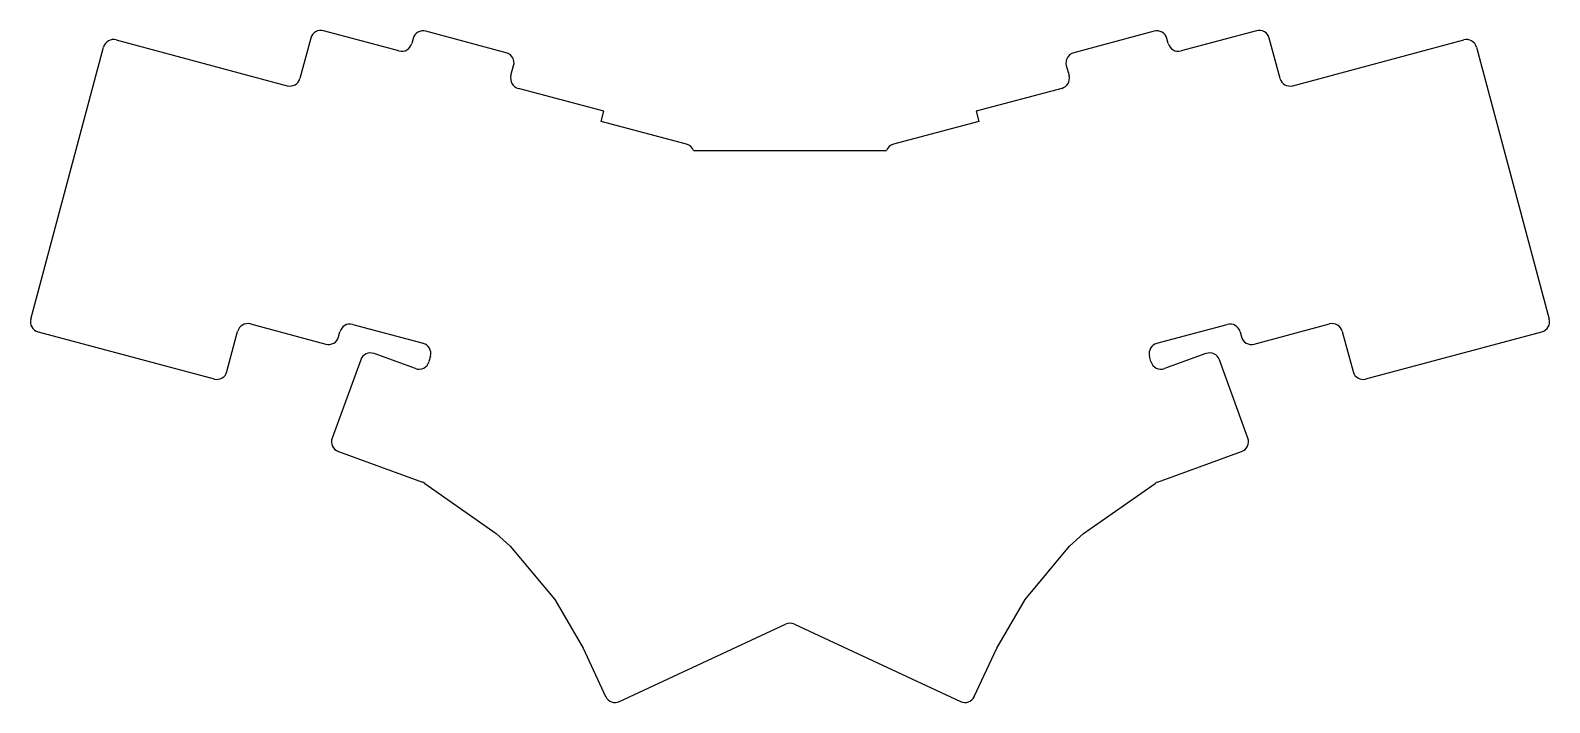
# Model space of a CAD drawing. Header units: millimetres. Extents: x 48 to 340, y -207 to -78.
import ezdxf

# ---------------------------------------------------------------- set-up
doc = ezdxf.new("R2010")
doc.units = ezdxf.units.MM

msp = doc.modelspace()

# ---------------------------------------------------------------- linework, layer by layer
for p, q in [((118.76, -81.86), (104.27, -77.98)), ((139.38, -82.21), (123.92, -78.07)), ((263.81, -78.07), (248.36, -82.21)), ((283.46, -77.98), (268.97, -81.86)), ((48.04, -133.31), (62.01, -81.15)), ((64.46, -79.74), (97.3, -88.54)), ((101.82, -79.39), (99.75, -87.12)), ((121.47, -79.48), (121.21, -80.45)), ((266.52, -80.45), (266.26, -79.48)), ((287.98, -87.12), (285.91, -79.39)), ((290.43, -88.54), (323.27, -79.74)), ((325.72, -81.15), (339.7, -133.31)), ((140.27, -86.59), (140.79, -84.66)), ((246.94, -84.66), (247.46, -86.59)), ((158.11, -93.44), (141.69, -89.04)), ((246.05, -89.04), (229.63, -93.44)), ((157.59, -95.37), (158.11, -93.44)), ((174.01, -99.77), (157.59, -95.37)), ((230.14, -95.37), (213.72, -99.77)), ((229.63, -93.44), (230.14, -95.37)), ((212.37, -101), (175.36, -101)), ((49.45, -135.76), (83.26, -144.82)), ((85.71, -143.4), (87.78, -135.68)), ((90.23, -134.26), (104.72, -138.15)), ((107.17, -136.73), (107.43, -135.76)), ((109.88, -134.35), (123.4, -137.97)), ((264.33, -137.97), (277.86, -134.35)), ((280.31, -135.76), (280.57, -136.73)), ((283.02, -138.15), (297.5, -134.26)), ((299.95, -135.68), (302.02, -143.4)), ((304.47, -144.82), (338.28, -135.76)), ((121.92, -142.83), (113.97, -139.94)), ((273.76, -139.94), (265.82, -142.83)), ((111.41, -141.14), (105.93, -156.17)), ((124.81, -140.42), (124.53, -141.47)), ((263.2, -141.47), (262.92, -140.42)), ((281.8, -156.17), (276.33, -141.14)), ((107.13, -158.74), (123.26, -164.61)), ((264.47, -164.61), (280.6, -158.74)), ((123.73, -164.85), (137.46, -174.47)), ((250.27, -174.47), (264.01, -164.85)), ((137.46, -174.47), (140.15, -176.93)), ((247.58, -176.93), (250.27, -174.47)), ((140.15, -176.93), (148.71, -187.13)), ((239.02, -187.13), (247.58, -176.93)), ((148.71, -187.13), (154.14, -196.5)), ((233.59, -196.5), (239.02, -187.13)), ((161.12, -206.74), (193.02, -191.87)), ((194.71, -191.87), (226.61, -206.74)), ((154.14, -196.5), (158.46, -205.78)), ((229.27, -205.78), (233.59, -196.5))]:
    msp.add_line(p, q)
for centre, start, end in [((103.76, -79.91), 75, 165), ((123.4, -80), 75, 165), ((264.33, -80), 15, 105), ((283.98, -79.91), 15, 105), ((63.95, -81.67), 75, 165), ((119.28, -79.93), 255, 345), ((268.45, -79.93), 195, 285), ((323.79, -81.67), 15, 105), ((138.86, -84.14), 345, 75), ((248.87, -84.14), 105, 195), ((97.82, -86.6), 255, 345), ((142.2, -87.11), 165, 255), ((245.53, -87.11), 285, 15), ((289.91, -86.6), 195, 285), ((173.49, -101.7), 380.7048, 75), ((214.24, -101.7), 105, 159.2952), ((49.97, -133.83), 165, 255), ((89.71, -136.19), 75, 165), ((298.02, -136.19), 15, 105), ((337.76, -133.83), 285, 15), ((105.24, -136.21), 255, 345), ((109.36, -136.28), 75, 165), ((278.38, -136.28), 15, 105), ((282.5, -136.21), 195, 285), ((113.29, -141.82), 70, 160), ((122.88, -139.91), 345, 75), ((264.85, -139.91), 105, 195), ((274.45, -141.82), 20, 110), ((122.6, -140.95), 250, 345), ((265.13, -140.95), 195, 290), ((83.78, -142.89), 255, 345), ((303.96, -142.89), 195, 285), ((107.81, -156.86), 160, 250), ((279.92, -156.86), 290, 20), ((122.58, -166.49), 55, 70), ((265.15, -166.49), 110, 125), ((193.87, -193.68), 65, 115), ((160.28, -204.93), 205, 295), ((227.46, -204.93), 245, 335)]:
    msp.add_arc(centre, 2, start, end)

doc.saveas('drawing.dxf')
